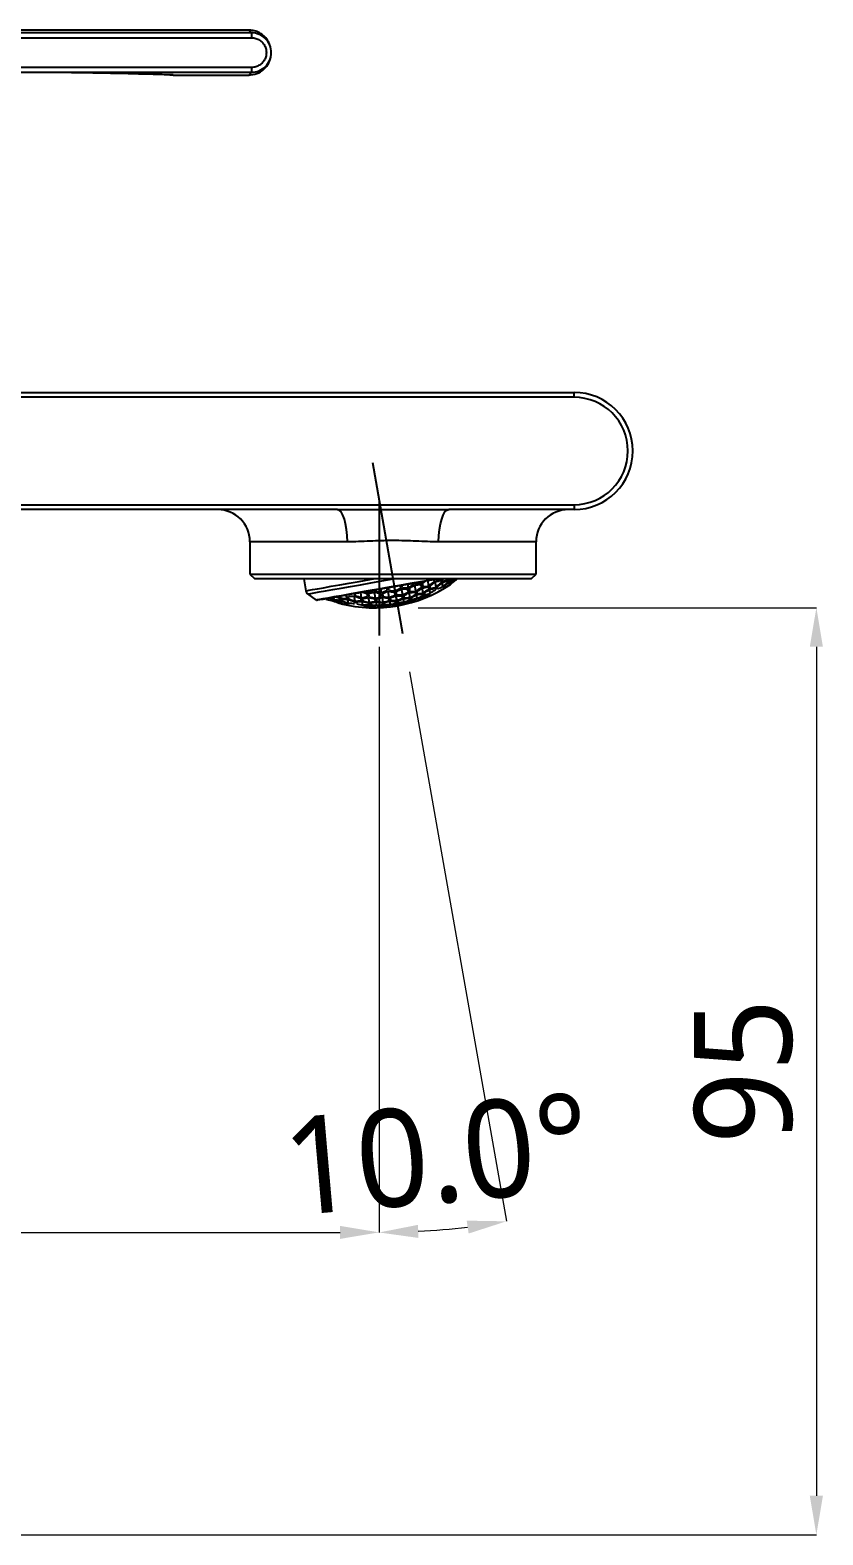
# Model space of a CAD drawing. Extents: x 77 to 788, y 36 to 557.
# Drawn here: x 317.2 to 398.4, y 247.3 to 401.4 of the extents above; entities that cross this region are included whole.
import ezdxf

# ---------------------------------------------------------------- set-up
doc = ezdxf.new("R2010")
doc.units = 0
doc.header["$LTSCALE"] = 10
doc.header["$MEASUREMENT"] = 0
doc.header["$PDMODE"] = 3
doc.header["$PDSIZE"] = -10
doc.layers.get('0').update_dxf_attribs({"linetype": 'CONTINUOUS'})
doc.layers.get('DEFPOINTS').update_dxf_attribs({"linetype": 'CONTINUOUS'})
doc.layers.add('1', color=7, linetype='CONTINUOUS')
doc.styles.add('Daelim Dimension', font='NanumGothic.ttf')
doc.dimstyles.new('DEFAULT', dxfattribs={"dimscale": 2, "dimtxt": 2, "dimasz": 2, "dimexe": 0, "dimexo": 2, "dimgap": 1, "dimtad": 1, "dimdec": 0, "dimzin": 9, "dimdsep": 46, "dimtxsty": 'Daelim Dimension', "dimcen": 0.5, "dimclrd": 5, "dimclre": 5, "dimclrt": 256, "dimadec": 1, "dimazin": 0, "dimtfac": 1, "dimtdec": 0, "dimtix": 1, "dimtmove": 0, "dimatfit": 3, "dimfxl": 0, "dimtolj": 1, "dimtzin": 1, "dimlwd": 9, "dimlwe": 9, "dimarcsym": 0})

# ---------------------------------------------------------------- blocks, each defined once
blk = doc.blocks.new('*D41')
at = {"color": 5, "lineweight": 9, "ltscale": 0.5}
for p, q in [((356.97, 342.27), (397.72, 342.27)), ((397.72, 338.27), (397.72, 251.32)), ((280.63, 247.32), (397.72, 247.32))]:
    blk.add_line(p, q, dxfattribs=at)
at = {"color": 5, "ltscale": 0.5}
for points in [[(397.05, 338.27), (398.39, 338.27), (397.72, 342.27)], [(397.05, 251.32), (398.39, 251.32), (397.72, 247.32)]]:
    blk.add_solid(points, dxfattribs=at)
at = {"layer": 'DEFPOINTS', "color": 0, "ltscale": 0.5}
for p in [(352.97, 342.27), (276.63, 247.32), (397.72, 247.32)]:
    blk.add_point(p, dxfattribs=at)
at = {"color": 7, "lineweight": -3, "ltscale": 0.5, "insert": (390.28, 294.79), "char_height": 10, "attachment_point": 5, "rotation": 90, "style": 'Daelim Dimension'}
blk.add_mtext('\\A1;95', dxfattribs=at)
blk = doc.blocks.new('*D42')
at = {"color": 5, "lineweight": 9, "ltscale": 0.5}
for p, q in [((352.97, 338.27), (352.97, 278.3)), ((253.93, 280.45), (253.93, 278.3)), ((257.93, 278.3), (348.97, 278.3))]:
    blk.add_line(p, q, dxfattribs=at)
at = {"color": 5, "ltscale": 0.5}
for points in [[(257.93, 278.96), (257.93, 277.63), (253.93, 278.3)], [(348.97, 278.96), (348.97, 277.63), (352.97, 278.3)]]:
    blk.add_solid(points, dxfattribs=at)
at = {"layer": 'DEFPOINTS', "color": 0, "ltscale": 0.5}
for p in [(352.97, 342.27), (253.93, 284.45), (352.97, 278.3)]:
    blk.add_point(p, dxfattribs=at)
at = {"color": 7, "lineweight": -3, "ltscale": 0.5, "insert": (303.45, 285.74), "char_height": 10, "attachment_point": 5, "style": 'Daelim Dimension'}
blk.add_mtext('\\A1;99', dxfattribs=at)
blk = doc.blocks.new('*D43')
at = {"color": 5, "lineweight": 9, "ltscale": 0.5}
for p, q in [((352.97, 335.43), (352.97, 278.29)), ((356.07, 335.69), (365.99, 279.43))]:
    blk.add_line(p, q, dxfattribs=at)
blk.add_arc((352.97, 353.24), 74.94, 273.0585, 276.9415, dxfattribs=at)
at = {"color": 5, "ltscale": 0.5}
for points in [[(356.99, 277.73), (356.95, 279.07), (352.97, 278.29)], [(361.93, 279.5), (362.13, 278.18), (365.99, 279.43)]]:
    blk.add_solid(points, dxfattribs=at)
at = {"layer": 'DEFPOINTS', "color": 0, "ltscale": 0.5}
for p in [(352.28, 357.14), (352.97, 353.24), (352.97, 339.43), (355.37, 339.63), (357.33, 278.42)]:
    blk.add_point(p, dxfattribs=at)
at = {"color": 7, "lineweight": -3, "ltscale": 0.5, "insert": (358.83, 286.23), "char_height": 10, "attachment_point": 5, "rotation": 5, "style": 'Daelim Dimension'}
blk.add_mtext('\\A1;10.0°', dxfattribs=at)

msp = doc.modelspace()

# ---------------------------------------------------------------- linework, layer by layer
at = {"color": 7, "linetype": 'Continuous', "lineweight": 25}
for p, q in [((339.66, 401.42), (236.91, 401.42)), ((339.91, 401.14), (253.93, 401.14)), ((253.93, 400.64), (339.91, 400.64)), ((339.91, 397.6), (265.21, 397.6)), ((265.21, 397.1), (339.91, 397.1)), ((331.9, 396.82), (339.66, 396.82)), ((267.09, 364.32), (372.93, 364.32)), ((372.93, 363.82), (267.09, 363.82)), ((372.93, 363.82), (372.93, 364.32)), ((275.54, 352.82), (372.93, 352.82)), ((348.67, 352.32), (275.54, 352.32)), ((348.67, 352.32), (352.01, 352.33)), ((356.59, 352.33), (360.11, 352.32)), ((372.93, 352.32), (360.11, 352.32)), ((372.93, 352.82), (372.93, 352.32)), ((339.75, 349.02), (339.75, 345.72)), ((369.03, 345.72), (369.03, 349.02)), ((339.75, 345.72), (340.25, 345.22)), ((339.75, 345.72), (369.03, 345.72)), ((368.53, 345.22), (340.25, 345.22)), ((345.25, 345.22), (345.46, 344)), ((360.08, 345.18), (360.07, 345.22)), ((368.53, 345.22), (369.03, 345.72)), ((346.56, 343.05), (345.67, 343.68)), ((351.17, 343.29), (351.08, 343.83)), ((351.79, 343.8), (351.77, 343.96)), ((352.6, 343.23), (352.49, 343.88)), ((353.21, 343.81), (353.14, 344.2)), ((354.01, 343.33), (353.9, 343.97)), ((354.61, 343.98), (354.52, 344.44)), ((355.39, 343.57), (355.27, 344.21)), ((355.97, 344.3), (355.9, 344.68)), ((356.14, 343.32), (356.05, 343.82)), ((356.74, 343.96), (356.63, 344.61)), ((357.31, 344.78), (357.28, 344.93)), ((357.48, 343.78), (357.39, 344.29)), ((358.07, 344.51), (357.97, 345.05)), ((358.2, 343.76), (358.13, 344.13)), ((358.8, 344.4), (358.7, 344.92)), ((359.5, 344.44), (359.43, 344.83)), ((360.18, 344.63), (360.13, 344.89)), ((347.64, 343.14), (347.63, 343.23)), ((348.36, 343.11), (348.32, 343.35)), ((349.05, 343.24), (349.01, 343.47)), ((349.15, 342.69), (349.1, 342.95)), ((349.85, 342.74), (349.78, 343.13)), ((350.52, 342.94), (350.43, 343.46)), ((351.3, 342.54), (351.24, 342.91)), ((351.97, 342.81), (351.88, 343.32)), ((352.73, 342.5), (352.67, 342.86)), ((353.38, 342.84), (353.3, 343.33)), ((354.14, 342.6), (354.07, 342.96)), ((354.78, 343.01), (354.69, 343.5)), ((355.52, 342.84), (355.45, 343.2)), ((356.87, 343.23), (356.81, 343.59))]:
    msp.add_line(p, q, dxfattribs=at)
at = {"color": 8, "linetype": 'Continuous', "lineweight": 25}
for p, q in [((349.72, 349.02), (339.75, 349.02)), ((369.03, 349.02), (359.06, 349.02)), ((360.23, 344.94), (360.27, 344.7)), ((349, 342.92), (349.04, 342.72))]:
    msp.add_line(p, q, dxfattribs=at)
at = {"color": 7, "linetype": 'Continuous', "lineweight": 25, "flags": 128}
for points in [[(349.72, 349.02), (349.7, 349.66), (349.64, 350.28), (349.54, 350.85), (349.41, 351.35), (349.25, 351.76), (349.07, 352.07), (348.87, 352.26), (348.67, 352.32)], [(359.06, 349.02), (359.08, 349.66), (359.14, 350.28), (359.24, 350.85), (359.37, 351.35), (359.53, 351.76), (359.71, 352.07), (359.91, 352.26), (360.11, 352.32)], [(346.6, 343.04), (346.67, 343.06), (346.89, 343.1), (347.25, 343.16), (347.75, 343.25), (348.37, 343.36), (349.11, 343.49), (349.95, 343.64), (350.88, 343.8), (351.87, 343.97), (352.91, 344.16), (353.98, 344.35), (355.06, 344.54), (356.14, 344.73), (357.18, 344.91), (358.17, 345.08), (358.93, 345.22)], [(358.78, 345.05), (358.78, 345.09), (358.77, 345.13), (358.76, 345.17), (358.76, 345.19)], [(359.51, 344.94), (359.51, 344.98), (359.5, 345.01), (359.5, 345.04), (359.49, 345.07), (359.49, 345.11), (359.48, 345.14), (359.47, 345.18), (359.47, 345.21)], [(360.22, 345), (360.21, 345.02), (360.21, 345.04), (360.2, 345.07), (360.2, 345.09), (360.19, 345.12), (360.19, 345.14), (360.19, 345.17), (360.18, 345.2)], [(360.68, 345.2), (360.69, 345.18), (360.69, 345.16), (360.69, 345.14), (360.7, 345.12), (360.7, 345.11), (360.7, 345.09), (360.7, 345.08), (360.71, 345.06)], [(360.89, 345.2), (360.89, 345.22), (360.89, 345.22)], [(350.52, 343.52), (350.52, 343.56), (350.51, 343.6), (350.5, 343.64), (350.5, 343.69), (350.49, 343.73), (350.49, 343.73)], [(351.7, 343.73), (351.71, 343.68), (351.72, 343.64), (351.73, 343.6), (351.73, 343.56), (351.74, 343.51), (351.75, 343.47), (351.75, 343.43), (351.76, 343.4)], [(351.97, 343.39), (351.96, 343.42), (351.96, 343.46), (351.95, 343.5), (351.94, 343.54), (351.93, 343.59), (351.93, 343.63), (351.92, 343.67), (351.91, 343.71)], [(352.35, 344.06), (352.36, 344.02), (352.37, 343.98)], [(352.58, 343.97), (352.57, 344.02), (352.56, 344.07), (352.56, 344.09)], [(353.12, 343.72), (353.13, 343.68), (353.14, 343.64), (353.15, 343.6), (353.15, 343.56), (353.16, 343.52), (353.17, 343.48), (353.18, 343.44), (353.18, 343.4)], [(353.39, 343.41), (353.38, 343.45), (353.37, 343.49), (353.37, 343.53), (353.36, 343.57), (353.35, 343.61), (353.35, 343.65), (353.34, 343.69), (353.33, 343.73)], [(353.73, 344.3), (353.73, 344.3), (353.74, 344.25), (353.75, 344.2), (353.76, 344.15), (353.77, 344.1), (353.78, 344.05)], [(353.98, 344.07), (353.97, 344.12), (353.96, 344.17), (353.96, 344.22), (353.95, 344.27), (353.94, 344.32), (353.93, 344.34)], [(354.52, 343.88), (354.53, 343.83), (354.53, 343.79), (354.54, 343.75), (354.55, 343.71), (354.56, 343.67), (354.56, 343.63), (354.57, 343.59), (354.58, 343.56)], [(354.78, 343.59), (354.77, 343.63), (354.76, 343.67), (354.76, 343.71), (354.75, 343.75), (354.74, 343.79), (354.74, 343.83), (354.73, 343.87), (354.72, 343.91)], [(355.11, 344.55), (355.12, 344.53), (355.12, 344.48), (355.13, 344.43), (355.14, 344.38), (355.15, 344.33), (355.16, 344.28)], [(355.36, 344.33), (355.35, 344.38), (355.34, 344.42), (355.33, 344.47), (355.32, 344.53), (355.31, 344.58), (355.31, 344.58)], [(355.89, 344.19), (355.89, 344.14), (355.9, 344.1), (355.91, 344.06), (355.92, 344.02), (355.92, 343.98), (355.93, 343.94), (355.94, 343.9), (355.94, 343.86)], [(356.14, 343.92), (356.13, 343.96), (356.13, 344), (356.12, 344.04), (356.11, 344.08), (356.11, 344.12), (356.1, 344.16), (356.09, 344.2), (356.08, 344.24)], [(356.49, 344.79), (356.49, 344.77), (356.5, 344.72), (356.51, 344.67)], [(356.65, 343.86), (356.66, 343.83), (356.67, 343.8), (356.67, 343.76), (356.68, 343.73), (356.68, 343.7), (356.69, 343.67), (356.69, 343.64), (356.7, 343.61)], [(356.71, 344.74), (356.7, 344.79), (356.69, 344.82)], [(356.89, 343.68), (356.89, 343.71), (356.88, 343.74), (356.88, 343.77), (356.87, 343.8), (356.87, 343.83), (356.86, 343.86), (356.86, 343.9), (356.85, 343.93)], [(357.23, 344.65), (357.23, 344.61), (357.24, 344.57), (357.25, 344.52), (357.26, 344.48), (357.26, 344.44), (357.27, 344.4), (357.28, 344.36), (357.28, 344.32)], [(357.39, 343.7), (357.4, 343.67), (357.4, 343.65), (357.41, 343.62), (357.41, 343.6), (357.42, 343.58), (357.42, 343.55), (357.42, 343.53), (357.43, 343.51)], [(357.48, 344.4), (357.47, 344.44), (357.46, 344.48), (357.46, 344.52), (357.45, 344.56), (357.44, 344.61), (357.43, 344.65), (357.43, 344.69), (357.42, 344.73)], [(357.62, 343.59), (357.62, 343.61), (357.61, 343.63), (357.61, 343.65), (357.61, 343.68), (357.6, 343.7), (357.6, 343.72), (357.59, 343.75), (357.59, 343.77)], [(357.98, 344.4), (357.99, 344.36), (357.99, 344.33), (358, 344.3), (358.01, 344.26), (358.01, 344.23), (358.02, 344.2), (358.02, 344.17), (358.03, 344.14)], [(358.11, 343.68), (358.11, 343.67), (358.11, 343.66), (358.11, 343.65), (358.12, 343.63), (358.12, 343.62), (358.12, 343.61), (358.12, 343.6), (358.12, 343.6)], [(358.22, 344.23), (358.21, 344.26), (358.21, 344.29), (358.2, 344.32), (358.2, 344.35), (358.19, 344.39), (358.19, 344.42), (358.18, 344.45), (358.17, 344.49)], [(358.56, 345.15), (358.56, 345.15), (358.57, 345.11), (358.57, 345.07), (358.58, 345.02), (358.59, 344.98), (358.6, 344.94)], [(358.71, 344.3), (358.71, 344.27), (358.72, 344.25), (358.72, 344.22), (358.73, 344.2), (358.73, 344.18), (358.74, 344.15), (358.74, 344.13), (358.74, 344.11)], [(358.93, 344.21), (358.93, 344.23), (358.93, 344.25), (358.92, 344.28), (358.92, 344.3), (358.91, 344.32), (358.91, 344.35), (358.9, 344.37), (358.9, 344.4)], [(359.28, 345.09), (359.29, 345.06), (359.29, 345.02), (359.3, 344.99), (359.3, 344.96), (359.31, 344.92), (359.32, 344.89), (359.32, 344.86), (359.33, 344.83)], [(359.6, 344.46), (359.6, 344.45), (359.61, 344.43), (359.61, 344.41), (359.61, 344.4), (359.61, 344.38), (359.62, 344.36), (359.62, 344.35), (359.62, 344.34)], [(360, 345.07), (360, 345.04), (360.01, 345.01), (360.01, 344.99), (360.01, 344.96), (360.02, 344.94), (360.02, 344.92), (360.03, 344.89), (360.03, 344.87)], [(360.27, 344.68), (360.27, 344.67), (360.27, 344.67), (360.27, 344.67), (360.27, 344.67), (360.27, 344.67), (360.27, 344.66), (360.27, 344.66), (360.28, 344.66)], [(347.64, 343.14), (347.56, 343.18), (347.51, 343.2)], [(347.54, 343.16), (347.54, 343.16), (347.54, 343.16), (347.54, 343.15), (347.54, 343.15), (347.54, 343.15), (347.54, 343.14), (347.54, 343.14), (347.54, 343.14)], [(347.76, 343.05), (347.76, 343.06), (347.76, 343.06), (347.76, 343.06), (347.76, 343.07), (347.76, 343.07), (347.76, 343.08), (347.76, 343.08), (347.76, 343.08)], [(348.26, 343.11), (348.26, 343.09), (348.26, 343.07), (348.27, 343.06), (348.27, 343.04), (348.27, 343.02), (348.28, 343.01), (348.28, 342.99), (348.28, 342.98)], [(348.5, 342.91), (348.5, 342.93), (348.49, 342.94), (348.49, 342.96), (348.49, 342.97), (348.49, 342.99), (348.48, 343.01), (348.48, 343.02), (348.48, 343.04)], [(348.95, 343.21), (348.95, 343.19), (348.96, 343.16), (348.96, 343.14), (348.97, 343.11), (348.97, 343.09), (348.98, 343.06), (348.98, 343.04), (348.98, 343.02)], [(349.2, 342.96), (349.2, 342.98), (349.19, 343.01), (349.19, 343.03), (349.19, 343.05), (349.18, 343.08), (349.18, 343.11), (349.17, 343.13), (349.17, 343.16)], [(349.45, 343.55), (349.53, 343.51), (349.61, 343.47)], [(349.61, 343.47), (349.62, 343.44), (349.63, 343.4), (349.63, 343.37), (349.64, 343.34), (349.64, 343.3), (349.65, 343.27), (349.66, 343.24), (349.66, 343.21)], [(349.77, 342.6), (349.77, 342.61), (349.76, 342.63), (349.76, 342.64), (349.76, 342.66), (349.76, 342.67), (349.75, 342.69), (349.75, 342.71), (349.75, 342.73)], [(349.88, 343.16), (349.87, 343.19), (349.87, 343.23), (349.86, 343.26), (349.85, 343.29), (349.85, 343.32), (349.84, 343.36), (349.84, 343.39), (349.83, 343.43)], [(350.43, 342.91), (350.43, 342.88), (350.43, 342.86), (350.44, 342.83), (350.44, 342.81), (350.45, 342.78), (350.45, 342.76), (350.46, 342.74), (350.46, 342.72)], [(350.67, 342.69), (350.67, 342.71), (350.66, 342.73), (350.66, 342.75), (350.66, 342.78), (350.65, 342.8), (350.65, 342.82), (350.64, 342.85), (350.64, 342.88)], [(351.08, 343.24), (351.08, 343.2), (351.09, 343.17), (351.1, 343.14), (351.1, 343.1), (351.11, 343.07), (351.11, 343.04), (351.12, 343.01), (351.12, 342.98)], [(351.33, 342.96), (351.33, 342.99), (351.32, 343.02), (351.32, 343.05), (351.31, 343.08), (351.31, 343.12), (351.3, 343.15), (351.3, 343.18), (351.29, 343.22)], [(351.43, 342.42), (351.43, 342.42), (351.43, 342.43), (351.43, 342.44), (351.42, 342.45), (351.42, 342.47), (351.42, 342.48), (351.42, 342.49), (351.42, 342.5)], [(351.87, 342.77), (351.88, 342.74), (351.88, 342.72), (351.88, 342.69), (351.89, 342.67), (351.89, 342.65), (351.9, 342.62), (351.9, 342.6), (351.9, 342.58)], [(352.11, 342.57), (352.11, 342.6), (352.11, 342.62), (352.1, 342.64), (352.1, 342.66), (352.09, 342.69), (352.09, 342.71), (352.09, 342.73), (352.08, 342.76)], [(352.51, 343.17), (352.52, 343.13), (352.52, 343.1), (352.53, 343.07), (352.54, 343.04), (352.54, 343), (352.55, 342.97), (352.55, 342.94), (352.56, 342.91)], [(352.64, 342.46), (352.64, 342.45), (352.64, 342.44), (352.64, 342.43), (352.64, 342.42), (352.65, 342.41), (352.65, 342.4), (352.65, 342.39), (352.65, 342.38)], [(352.76, 342.92), (352.76, 342.95), (352.75, 342.98), (352.75, 343.01), (352.74, 343.04), (352.74, 343.07), (352.73, 343.1), (352.73, 343.13), (352.72, 343.17)], [(352.86, 342.38), (352.86, 342.39), (352.85, 342.4), (352.85, 342.41), (352.85, 342.42), (352.85, 342.43), (352.85, 342.44), (352.85, 342.45), (352.84, 342.47)], [(353.29, 342.78), (353.3, 342.76), (353.3, 342.73), (353.3, 342.71), (353.31, 342.69), (353.31, 342.66), (353.32, 342.64), (353.32, 342.62), (353.32, 342.6)], [(353.53, 342.61), (353.52, 342.63), (353.52, 342.66), (353.52, 342.68), (353.51, 342.7), (353.51, 342.72), (353.5, 342.75), (353.5, 342.77), (353.5, 342.8)], [(353.92, 343.25), (353.92, 343.22), (353.93, 343.18), (353.94, 343.15), (353.94, 343.12), (353.95, 343.09), (353.95, 343.06), (353.96, 343.03), (353.96, 343)], [(354.04, 342.55), (354.04, 342.54), (354.05, 342.53), (354.05, 342.52), (354.05, 342.51), (354.05, 342.5), (354.05, 342.49), (354.05, 342.48), (354.06, 342.47)], [(354.17, 343.03), (354.16, 343.05), (354.16, 343.08), (354.15, 343.11), (354.15, 343.14), (354.14, 343.18), (354.13, 343.21), (354.13, 343.24), (354.12, 343.27)], [(354.26, 342.5), (354.26, 342.51), (354.26, 342.52), (354.25, 342.53), (354.25, 342.54), (354.25, 342.55), (354.25, 342.56), (354.25, 342.57), (354.25, 342.58)], [(354.68, 342.94), (354.69, 342.92), (354.69, 342.89), (354.7, 342.87), (354.7, 342.85), (354.7, 342.83), (354.71, 342.8), (354.71, 342.78), (354.72, 342.76)], [(354.92, 342.8), (354.91, 342.82), (354.91, 342.84), (354.91, 342.86), (354.9, 342.88), (354.9, 342.91), (354.89, 342.93), (354.89, 342.95), (354.89, 342.98)], [(355.3, 343.48), (355.31, 343.45), (355.31, 343.42), (355.32, 343.38), (355.32, 343.35), (355.33, 343.32), (355.33, 343.29), (355.34, 343.26), (355.34, 343.23)], [(355.42, 342.79), (355.42, 342.77), (355.43, 342.76), (355.43, 342.75), (355.43, 342.74), (355.43, 342.73), (355.43, 342.72), (355.43, 342.71), (355.44, 342.71)], [(355.54, 343.28), (355.54, 343.31), (355.53, 343.34), (355.53, 343.37), (355.52, 343.4), (355.52, 343.43), (355.51, 343.46), (355.51, 343.49), (355.5, 343.53)], [(355.64, 342.75), (355.63, 342.76), (355.63, 342.77), (355.63, 342.78), (355.63, 342.79), (355.63, 342.8), (355.63, 342.81), (355.62, 342.82), (355.62, 342.83)], [(356.05, 343.25), (356.06, 343.22), (356.06, 343.2), (356.06, 343.17), (356.07, 343.15), (356.07, 343.13), (356.08, 343.11), (356.08, 343.09), (356.08, 343.06)], [(356.28, 343.12), (356.28, 343.14), (356.27, 343.16), (356.27, 343.19), (356.27, 343.21), (356.26, 343.23), (356.26, 343.25), (356.25, 343.28), (356.25, 343.3)], [(356.78, 343.16), (356.78, 343.15), (356.78, 343.14), (356.78, 343.13), (356.79, 343.12), (356.79, 343.11), (356.79, 343.1), (356.79, 343.09), (356.79, 343.08)], [(356.99, 343.14), (356.99, 343.15), (356.98, 343.16), (356.98, 343.17), (356.98, 343.18), (356.98, 343.19), (356.98, 343.2), (356.98, 343.22), (356.97, 343.23)]]:
    msp.add_lwpolyline(points, dxfattribs=at)
at = {"color": 8, "linetype": 'Continuous', "lineweight": 25, "flags": 128}
for points in [[(345.46, 344), (345.54, 344.01), (345.76, 344.05), (346.14, 344.12), (346.65, 344.21), (347.29, 344.32), (348.06, 344.46), (348.93, 344.61), (349.89, 344.78), (350.93, 344.96), (352.03, 345.16), (352.39, 345.22)], [(345.67, 343.68), (345.74, 343.69), (345.97, 343.73), (346.33, 343.79), (346.84, 343.88), (347.47, 343.99), (348.22, 344.13), (349.08, 344.28), (350.03, 344.44), (351.05, 344.62), (352.13, 344.81), (353.25, 345.01), (354.39, 345.21), (354.42, 345.22)], [(358.85, 345.22), (358.18, 345.1), (357.19, 344.93), (356.14, 344.74), (355.06, 344.55), (353.98, 344.36), (352.9, 344.17), (351.85, 343.99), (350.86, 343.81), (349.93, 343.65), (349.09, 343.5), (348.34, 343.37), (347.72, 343.26), (347.22, 343.17), (346.85, 343.1), (346.63, 343.06), (346.56, 343.05)]]:
    msp.add_lwpolyline(points, dxfattribs=at)
at = {"color": 7, "linetype": 'Continuous', "lineweight": 25}
for centre, radius, start, end in [((372.93, 358.32), 6, 270, 90), ((372.93, 358.32), 5.5, 270, 90), ((336.45, 349.02), 3.3, 0, 90), ((372.33, 349.02), 3.3, 90, 180), ((356.44, 353.89), 9.15, 284.8407, 288.6114), ((355.55, 353.89), 10.09, 296.9772, 300.5618), ((355.66, 353.9), 10, 297.0814, 299.759), ((355.13, 353.93), 10.49, 302.7436, 303.8622), ((345.96, 344.08), 0.5, 190, 235), ((352.44, 356.24), 13.98, 255.9285, 304.0782), ((352.44, 356.24), 13.98, 255.9264, 304.0736), ((355.13, 354.12), 10.94, 249.4402, 251.7343), ((355.26, 354.25), 11.01, 249.9963, 251.6301), ((349.49, 352.67), 9.16, 284.577, 288.3417), ((349.59, 352.65), 9.23, 284.5666, 288.3016), ((355.42, 354.06), 10.58, 253.923, 257.4741), ((355.51, 354.1), 10.54, 253.8196, 257.3877), ((349.81, 352.75), 9.56, 290.8499, 294.5222), ((349.91, 352.75), 9.64, 290.7999, 294.4414), ((355.7, 353.91), 10.11, 259.7226, 263.297), ((355.79, 353.95), 10.05, 259.6288, 263.2265), ((350.08, 352.91), 10.01, 296.8512, 300.4619), ((350.18, 352.92), 10.09, 296.7749, 300.358), ((356.01, 353.84), 9.66, 265.6428, 269.2768), ((356.11, 353.85), 9.55, 265.4765, 269.1517), ((350.8, 352.9), 10.4, 296.2109, 299.6744), ((350.89, 352.93), 10.47, 296.1134, 299.5517), ((350.29, 353.17), 10.53, 302.6111, 306.1821), ((355.7, 353.55), 9.73, 272.111, 275.6512), ((350.39, 353.18), 10.6, 302.5276, 306.0753), ((355.79, 353.58), 9.67, 272.0909, 275.6541), ((356.35, 353.83), 9.22, 271.6972, 275.4345), ((356.44, 353.88), 9.14, 271.6543, 275.4259), ((351.01, 353.16), 10.84, 301.9012, 305.3501), ((355.37, 353.4), 9.91, 278.3302, 281.7875), ((351.11, 353.17), 10.88, 301.8576, 305.2942), ((355.46, 353.42), 9.84, 278.349, 281.8294), ((350.46, 353.43), 11.04, 308.3719, 310.0013), ((356.03, 353.64), 9.45, 278.2709, 281.896), ((350.5, 353.5), 11.17, 308.2901, 310.5368), ((356.12, 353.69), 9.38, 278.2902, 281.9418), ((351.71, 353.21), 11.05, 301.4742, 304.8465), ((355.03, 353.32), 10.12, 284.3056, 287.7102), ((351.8, 353.23), 11.08, 301.4668, 304.828), ((355.12, 353.34), 10.07, 284.3538, 287.7753), ((351.14, 353.48), 11.34, 307.6434, 311.1114), ((355.7, 353.55), 9.73, 284.4926, 288.0337), ((351.24, 353.48), 11.36, 307.5985, 311.0589), ((352.4, 353.3), 11.16, 301.2832, 304.616), ((355.79, 353.59), 9.67, 284.5525, 288.1169), ((356.35, 353.85), 9.24, 284.7663, 288.5003), ((351.85, 353.54), 11.48, 307.2397, 310.6483), ((351.94, 353.56), 11.5, 307.2386, 310.6418), ((355.42, 353.58), 10.01, 290.5538, 294.0567), ((355.98, 353.82), 9.63, 290.9783, 294.6271), ((352.53, 353.64), 11.54, 307.1239, 310.5117), ((356.07, 353.88), 9.57, 291.0975, 294.7695), ((352.63, 353.66), 11.54, 307.1594, 310.55), ((354.98, 353.68), 10.43, 296.4126, 299.8698), ((353.33, 353.63), 11.31, 307.2926, 307.8771), ((353.3, 353.81), 11.49, 307.3574, 310.7673), ((353.2, 353.8), 11.52, 307.8602, 310.686), ((346.59, 343.09), 0.05, 235, 280), ((352.44, 356.24), 13.99, 249.4911, 250.4579), ((350.63, 353.23), 10.52, 253.5084, 257.093), ((350.73, 353.23), 10.57, 253.688, 257.25), ((352.95, 354.07), 11.92, 244.8932, 246.7941), ((353.06, 354.1), 11.95, 244.8251, 246.8529), ((350.22, 352.96), 10.02, 259.3017, 262.9164), ((352.47, 353.66), 11.49, 249.2329, 252.643), ((350.33, 352.98), 10.11, 259.4407, 263.0201), ((352.57, 353.68), 11.51, 249.3137, 252.1411), ((353.63, 354.18), 11.92, 244.8057, 246.8608), ((353.72, 354.19), 11.9, 244.8706, 246.8758), ((352.51, 353.48), 11.3, 252.1229, 252.7074), ((351.15, 343.06), 2.14, 189.7885, 190.2118), ((349.84, 352.76), 9.55, 265.2271, 268.9061), ((353.15, 353.75), 11.53, 249.4509, 252.8418), ((350.93, 352.96), 10.43, 260.1298, 263.5874), ((349.94, 352.75), 9.63, 265.3724, 269.0212), ((353.24, 353.77), 11.54, 249.488, 252.8768), ((353.83, 353.89), 11.5, 249.3589, 252.7625), ((349.59, 352.66), 9.23, 271.4994, 275.2344), ((350.56, 352.73), 10.02, 265.9441, 269.4444), ((353.92, 353.9), 11.47, 249.3497, 252.7615), ((354.51, 354.07), 11.36, 248.9414, 252.3999), ((354.61, 354.1), 11.34, 248.8896, 252.3557), ((350.21, 352.61), 9.67, 271.8833, 275.4475), ((350.3, 352.61), 9.74, 271.9681, 275.506), ((353.49, 353.48), 11.16, 255.3824, 258.7171), ((349.86, 352.58), 9.38, 278.0582, 281.7113), ((354.08, 353.63), 11.09, 255.1724, 258.533), ((349.96, 352.58), 9.46, 278.1049, 281.727), ((350.91, 352.61), 10.07, 272.2256, 275.6455), ((354.17, 353.64), 11.05, 255.1538, 258.5248), ((351.01, 352.6), 10.11, 272.288, 275.6964), ((352.44, 356.24), 13.86, 265.8097, 270.8578), ((354.75, 353.82), 10.89, 254.7082, 258.1403), ((354.84, 353.84), 10.84, 254.6495, 258.0994), ((350.57, 352.55), 9.84, 278.1712, 281.652), ((353.69, 353.27), 10.86, 261.1426, 264.4456), ((350.67, 352.56), 9.9, 278.2105, 281.671), ((353.78, 353.28), 10.83, 261.15, 264.4607), ((350.21, 352.61), 9.68, 284.3474, 287.9067), ((354.36, 353.43), 10.71, 260.9046, 264.258), ((350.31, 352.6), 9.73, 284.3485, 287.8881), ((351.27, 352.56), 10.17, 278.2501, 281.618), ((354.45, 353.45), 10.67, 260.8845, 264.2491), ((351.37, 352.57), 10.21, 278.287, 281.6407), ((352.44, 356.24), 13.86, 271.7127, 276.6821), ((355.03, 353.65), 10.46, 260.4475, 263.8891), ((350.92, 352.59), 10.07, 284.1967, 287.6182), ((355.13, 353.68), 10.42, 260.397, 263.8516), ((354.01, 353.16), 10.61, 266.8633, 270.1595), ((351.01, 352.61), 10.12, 284.2101, 287.612), ((354.11, 353.17), 10.57, 266.8688, 270.1763), ((350.52, 352.71), 10.01, 290.3665, 293.8654), ((354.68, 353.34), 10.4, 266.6368, 270.0019), ((350.63, 352.71), 10.06, 290.34, 293.8217), ((351.62, 352.62), 10.33, 284.1051, 287.4369), ((354.78, 353.36), 10.35, 266.6231, 270.0017), ((351.71, 352.64), 10.37, 284.1234, 287.4434), ((352.44, 356.24), 13.86, 277.528, 282.472), ((355.35, 353.57), 10.09, 266.2459, 269.7178), ((355.44, 353.6), 10.03, 266.2069, 269.6998), ((351.23, 352.71), 10.33, 290.0481, 293.4348), ((354.35, 353.14), 10.41, 272.5949, 275.9032), ((351.33, 352.73), 10.38, 290.0422, 293.4139), ((354.45, 353.16), 10.37, 272.608, 275.9275), ((355.02, 353.33), 10.13, 272.438, 275.8362), ((351.93, 352.76), 10.54, 289.8583, 293.1739), ((355.12, 353.35), 10.08, 272.3833, 275.8006), ((352.02, 352.81), 10.61, 289.8407, 293.1365), ((352.44, 356.24), 13.86, 283.3179, 288.2873), ((351.5, 352.95), 10.69, 295.7535, 299.1134), ((354.71, 353.15), 10.21, 278.3583, 281.7145), ((351.59, 352.96), 10.72, 295.7439, 299.0938), ((354.8, 353.19), 10.17, 278.3824, 281.7496), ((352.19, 353.01), 10.85, 295.5413, 298.8476), ((352.29, 353.03), 10.86, 295.5549, 298.8559), ((352.44, 356.24), 13.86, 289.1422, 294.1903)]:
    msp.add_arc(centre, radius, start, end, dxfattribs=at)
for points, knots in [([(339.6, 396.82), (339.89, 396.85), (340.47, 396.9), (341.21, 397.38), (341.69, 398.01), (341.94, 398.74), (341.94, 399.42), (341.76, 400.03), (341.48, 400.52), (341.09, 400.93), (340.61, 401.22), (340.1, 401.39), (339.76, 401.41), (339.6, 401.42)], [0, 0, 0, 0, 0.1175861, 0.2410492, 0.3514351, 0.4392238, 0.5541302, 0.6254658, 0.702421, 0.7819437, 0.8598828, 0.9333345, 1, 1, 1, 1]), ([(339.91, 401.14), (339.91, 401.13), (339.91, 401.11), (339.91, 401.05), (339.91, 400.96), (339.91, 400.82), (339.91, 400.69), (339.91, 400.64)], [0.0944619, 0.0944619, 0.0944619, 0.0944619, 0.2986249, 0.4008729, 0.503121, 0.7076171, 0.9120355, 0.9120355, 0.9120355, 0.9120355]), ([(341.34, 397.69), (341.71, 398.06), (341.93, 398.59), (341.93, 399.64), (341.71, 400.17), (341.34, 400.54)], [0, 0, 0, 0, 0.5, 0.5, 1, 1, 1, 1]), ([(339.91, 397.6), (339.91, 397.54), (339.91, 397.42), (339.91, 397.27), (339.91, 397.19), (339.91, 397.12), (339.91, 397.1), (339.91, 397.1)], [0.095108, 0.095108, 0.095108, 0.095108, 0.2995302, 0.5040263, 0.6062743, 0.7085224, 0.9120392, 0.9120392, 0.9120392, 0.9120392]), ([(331.41, 396.88), (331.5, 396.86), (331.66, 396.83), (331.83, 396.82), (331.92, 396.82)], [0, 0, 0, 0, 0.509257, 1, 1, 1, 1]), ([(359.06, 349.02), (358.3, 349.02), (357.53, 349.05), (355.98, 349.11), (355.19, 349.14), (353.59, 349.14), (352.8, 349.11), (351.24, 349.05), (350.48, 349.02), (349.72, 349.02)], [0, 0, 0, 0, 0.25, 0.25, 0.5, 0.5, 0.75, 0.75, 1, 1, 1, 1])]:
    msp.add_open_spline(points, degree=3, knots=knots, dxfattribs=at)
at = {"color": 8, "linetype": 'Continuous', "lineweight": 25}
for points, knots in [([(339.66, 401.39), (339.65, 401.39), (339.63, 401.42), (339.8, 401.25), (339.91, 401.14)], [0, 0, 0, 0, 0.3332573, 1, 1, 1, 1]), ([(331.9, 396.82), (331.9, 396.82), (331.95, 396.82), (331.77, 396.82), (331.34, 396.84), (330.6, 396.86), (329.62, 396.89), (328.39, 396.92), (326.94, 396.96), (325.29, 396.99), (323.47, 397.03), (321.51, 397.06), (319.46, 397.08), (317.35, 397.09), (315.92, 397.09), (315.21, 397.09)], [0, 0, 0, 0, 0.0025446, 0.0869441, 0.1716346, 0.2559766, 0.3397321, 0.4235075, 0.5065194, 0.5893741, 0.6720662, 0.7546358, 0.836955, 0.9187331, 1, 1, 1, 1]), ([(339.91, 397.1), (339.8, 396.99), (339.63, 396.82), (339.65, 396.84), (339.66, 396.85)], [0, 0, 0, 0, 0.6667, 1, 1, 1, 1]), ([(352.01, 352.33), (352.75, 352.33), (354.28, 352.34), (355.8, 352.33), (356.59, 352.33)], [0, 0, 0, 0, 0.486617, 1, 1, 1, 1])]:
    msp.add_open_spline(points, degree=3, knots=knots, dxfattribs=at)
for points in [[(341.34, 400.54), (340.96, 400.92), (340.45, 401.14), (339.91, 401.14)], [(339.91, 397.1), (340.44, 397.1), (340.96, 397.32), (341.34, 397.69)]]:
    msp.add_open_spline(points, degree=3, dxfattribs=at)
at = {"color": 7, "linetype": 'Continuous', "lineweight": 25}
msp.add_open_spline([(339.91, 400.64), (340.06, 400.63), (340.34, 400.59), (340.75, 400.41), (341.08, 400.12), (341.31, 399.75), (341.43, 399.33), (341.43, 398.9), (341.31, 398.48), (341.07, 398.11), (340.74, 397.82), (340.34, 397.64), (340.06, 397.6), (339.91, 397.6)], degree=3, dxfattribs=at)
at = {"layer": '1', "color": 1}
for p, q in [((352.28, 357.14), (355.37, 339.63)), ((352.97, 353.24), (352.97, 339.43))]:
    msp.add_line(p, q, dxfattribs=at)

# ---------------------------------------------------------------- dimensions: what is measured, and where the dimension line sits
at = {"color": 7, "lineweight": -3, "ltscale": 0.5}
dim = msp.add_angular_dim_2l(base=(357.33, 278.42), line1=((352.97, 353.24), (352.97, 339.43)), line2=((352.28, 357.14), (355.37, 339.63)), dimstyle='DEFAULT', override={"dimtxt": 5, "dimclrt": 7}, dxfattribs=at)
dim.commit()
dim.dimension.update_dxf_attribs({"geometry": '*D43', "text_midpoint": (358.83, 286.23)})
dim = msp.add_linear_dim(base=(352.97, 278.3), p1=(253.93, 284.45), p2=(352.97, 342.27), dimstyle='DEFAULT', override={"dimtxt": 5, "dimclrt": 7}, dxfattribs=at)
dim.commit()
dim.dimension.update_dxf_attribs({"geometry": '*D42', "text_midpoint": (303.45, 285.74)})
dim = msp.add_linear_dim(base=(397.72, 247.32), p1=(352.97, 342.27), p2=(276.63, 247.32), angle=90, dimstyle='DEFAULT', override={"dimtxt": 5, "dimclrt": 7}, dxfattribs=at)
dim.commit()
dim.dimension.update_dxf_attribs({"geometry": '*D41', "text_midpoint": (390.28, 294.79)})

doc.saveas('drawing.dxf')
